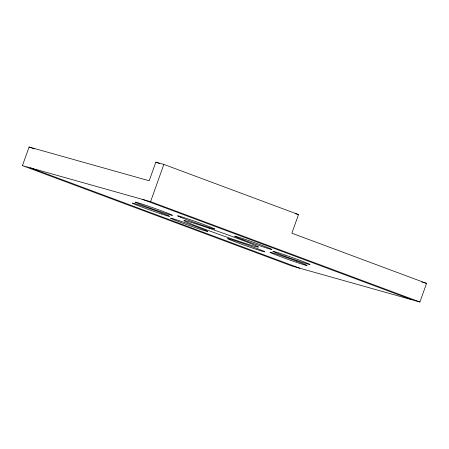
<?xml version="1.0" encoding="UTF-8"?>
<svg xmlns="http://www.w3.org/2000/svg" width="449" height="449" viewBox="0 0 449 449"><rect width="100%" height="100%" fill="white"/><g stroke="black" fill="none" stroke-linecap="round" stroke-linejoin="round"><path stroke-width="0.67" d="M22.45 165.625L29.084 146.997L149.203 180.784L155.837 162.156L163.846 164.407L298.512 214.571L291.878 233.205L426.55 283.375L419.916 302.003L291.788 265.96L22.45 165.625L150.578 201.668L419.916 302.003M150.578 201.668L163.846 164.407M295.178 213.634L298.512 214.571M421.83 282.045L426.55 283.375M155.837 162.156L159.777 163.621M29.084 146.997L34.337 148.956M142.569 199.418L411.907 299.752M30.459 167.881L299.797 268.216M207.483 231.443L205.984 231.078A19.784 0.623 19.6 0 1 181.143 222.552A19.784 0.623 19.6 0 1 172.315 218.534L174.964 219.331A19.784 0.623 19.6 0 1 197.162 227.059A19.784 0.623 19.6 0 1 207.483 231.443M285.205 255.083L280.872 253.618A19.784 0.623 19.6 0 0 273.879 251.895A19.784 0.623 19.6 0 0 292.928 259.107L297.687 260.762A19.784 0.623 19.6 0 0 309.013 263.95A19.784 0.623 19.6 0 0 285.205 255.083M161.494 214.01L157.161 212.551A19.784 0.623 19.6 0 1 133.353 203.678A19.784 0.623 19.6 0 1 144.679 206.866L149.438 208.521A19.784 0.623 19.6 0 1 168.487 215.733A19.784 0.623 19.6 0 1 161.494 214.01M209.2 228.305L200.473 225.353A39.574 1.24 19.6 0 0 185.875 221.683L190.18 223.523A39.574 1.24 19.6 0 0 233.166 239.328L241.893 242.28A39.574 1.24 19.6 0 0 256.486 245.951L252.186 244.11A39.574 1.24 19.6 0 0 209.2 228.305M296.525 261.15L291.895 259.455A19.784 0.623 19.6 0 0 271.684 252.63A19.784 0.623 19.6 0 0 276.427 255.099L280.507 256.648A19.784 0.623 19.6 0 0 305.354 265.168A19.784 0.623 19.6 0 0 296.525 261.15M150.471 208.179L145.841 206.478A19.784 0.623 19.6 0 1 137.012 202.46A19.784 0.623 19.6 0 1 161.853 210.985L165.939 212.529A19.784 0.623 19.6 0 1 170.682 215.004A19.784 0.623 19.6 0 1 150.471 208.179M263.709 251.21L261.498 250.267A19.784 0.623 19.6 0 0 239.906 242.342A19.784 0.623 19.6 0 0 227.564 238.627L228.58 239.154A19.784 0.623 19.6 0 0 252.389 248.022A19.784 0.623 19.6 0 0 263.709 251.21M180.868 217.361L178.651 216.424A19.784 0.623 19.6 0 1 189.978 219.606A19.784 0.623 19.6 0 1 213.786 228.479L214.802 229.007A19.784 0.623 19.6 0 1 202.46 225.291A19.784 0.623 19.6 0 1 180.868 217.361M242.965 239.732A19.784 0.623 19.6 0 0 271.825 249.481A19.784 0.623 19.6 0 0 244.857 239.261A19.784 0.623 19.6 0 0 242.965 239.732"/></g></svg>
